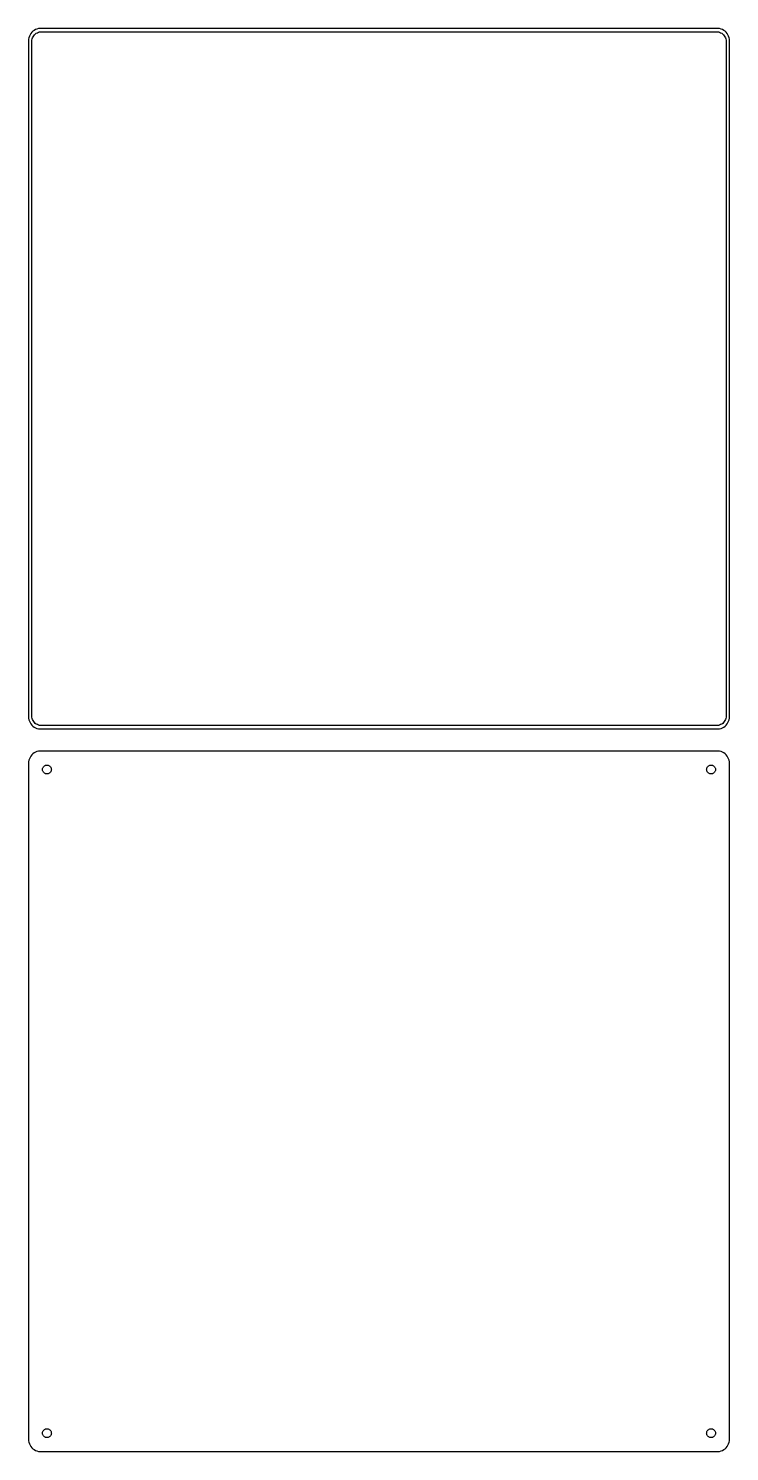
# Model space of a CAD drawing. Header units: metres. Extents: x -142 to 142, y 152 to 730.
import ezdxf

# ---------------------------------------------------------------- set-up
doc = ezdxf.new("R2010")
doc.units = ezdxf.units.M

msp = doc.modelspace()

# ---------------------------------------------------------------- linework, layer by layer
for p, q in [((-140.179, 729.722), (-140.687, 729.353)), ((-139.629, 730.024), (-140.179, 729.722)), ((-139.045, 730.255), (-139.629, 730.024)), ((-138.437, 730.411), (-139.045, 730.255)), ((-137.814, 730.49), (-138.437, 730.411)), ((137.814, 730.49), (-137.814, 730.49)), ((138.437, 730.411), (137.814, 730.49)), ((139.045, 730.255), (138.437, 730.411)), ((139.629, 730.024), (139.045, 730.255)), ((140.179, 729.722), (139.629, 730.024)), ((140.687, 729.353), (140.179, 729.722)), ((-142.461, 726.127), (-142.5, 725.5)), ((-142.5, 725.5), (-142.5, 450.5)), ((-142.343, 726.743), (-142.461, 726.127)), ((-142.149, 727.341), (-142.343, 726.743)), ((-141.882, 727.909), (-142.149, 727.341)), ((-141.545, 728.439), (-141.882, 727.909)), ((-141.145, 728.923), (-141.545, 728.439)), ((-140.687, 729.353), (-141.145, 728.923)), ((-141.119, 725.25), (-141.089, 725.735)), ((-141.119, 450.75), (-141.119, 725.25)), ((-141.089, 725.735), (-140.998, 726.212)), ((-140.998, 726.212), (-140.848, 726.674)), ((-140.848, 726.674), (-140.641, 727.114)), ((-140.641, 727.114), (-140.38, 727.524)), ((-140.38, 727.524), (-140.071, 727.899)), ((-140.071, 727.899), (-139.716, 728.231)), ((-139.716, 728.231), (-139.323, 728.517)), ((-139.323, 728.517), (-138.898, 728.751)), ((-138.898, 728.751), (-138.446, 728.93)), ((-138.446, 728.93), (-137.975, 729.051)), ((-137.975, 729.051), (-137.493, 729.112)), ((-137.493, 729.112), (137.493, 729.112)), ((137.493, 729.112), (137.975, 729.051)), ((137.975, 729.051), (138.446, 728.93)), ((138.446, 728.93), (138.898, 728.751)), ((138.898, 728.751), (139.323, 728.517)), ((139.323, 728.517), (139.716, 728.231)), ((139.716, 728.231), (140.071, 727.899)), ((140.071, 727.899), (140.38, 727.524)), ((140.38, 727.524), (140.641, 727.114)), ((140.641, 727.114), (140.848, 726.674)), ((141.145, 728.923), (140.687, 729.353)), ((140.848, 726.674), (140.998, 726.212)), ((140.998, 726.212), (141.089, 725.735)), ((141.089, 725.735), (141.119, 725.25)), ((141.119, 725.25), (141.119, 450.75)), ((141.545, 728.439), (141.145, 728.923)), ((141.882, 727.909), (141.545, 728.439)), ((142.149, 727.341), (141.882, 727.909)), ((142.343, 726.743), (142.149, 727.341)), ((142.461, 726.127), (142.343, 726.743)), ((142.5, 725.5), (142.461, 726.127)), ((142.5, 450.5), (142.5, 725.5)), ((-142.5, 450.5), (-142.461, 449.873)), ((-142.461, 449.873), (-142.343, 449.257)), ((-142.343, 449.257), (-142.149, 448.659)), ((-142.149, 448.659), (-141.882, 448.091)), ((-141.882, 448.091), (-141.545, 447.561)), ((-141.545, 447.561), (-141.145, 447.077)), ((-141.145, 447.077), (-140.687, 446.647)), ((-141.089, 450.265), (-141.119, 450.75)), ((-140.998, 449.788), (-141.089, 450.265)), ((-140.848, 449.326), (-140.998, 449.788)), ((-140.641, 448.886), (-140.848, 449.326)), ((-140.687, 446.647), (-140.179, 446.278)), ((-140.38, 448.476), (-140.641, 448.886)), ((-140.071, 448.101), (-140.38, 448.476)), ((-140.179, 446.278), (-139.629, 445.976)), ((-139.716, 447.769), (-140.071, 448.101)), ((-139.323, 447.483), (-139.716, 447.769)), ((-139.629, 445.976), (-139.045, 445.745)), ((-138.898, 447.249), (-139.323, 447.483)), ((-138.446, 447.07), (-138.898, 447.249)), ((-137.975, 446.949), (-138.446, 447.07)), ((-137.493, 446.888), (-137.975, 446.949)), ((137.493, 446.888), (-137.493, 446.888)), ((137.975, 446.949), (137.493, 446.888)), ((138.446, 447.07), (137.975, 446.949)), ((138.898, 447.249), (138.446, 447.07)), ((139.323, 447.483), (138.898, 447.249)), ((139.045, 445.745), (139.629, 445.976)), ((139.716, 447.769), (139.323, 447.483)), ((139.629, 445.976), (140.179, 446.278)), ((140.071, 448.101), (139.716, 447.769)), ((140.38, 448.476), (140.071, 448.101)), ((140.179, 446.278), (140.687, 446.647)), ((140.641, 448.886), (140.38, 448.476)), ((140.848, 449.326), (140.641, 448.886)), ((140.687, 446.647), (141.145, 447.077)), ((140.998, 449.788), (140.848, 449.326)), ((141.089, 450.265), (140.998, 449.788)), ((141.119, 450.75), (141.089, 450.265)), ((141.145, 447.077), (141.545, 447.561)), ((141.545, 447.561), (141.882, 448.091)), ((141.882, 448.091), (142.149, 448.659)), ((142.149, 448.659), (142.343, 449.257)), ((142.343, 449.257), (142.461, 449.873)), ((142.461, 449.873), (142.5, 450.5)), ((-139.045, 445.745), (-138.437, 445.589)), ((-138.437, 445.589), (-137.814, 445.51)), ((-137.814, 445.51), (137.814, 445.51)), ((137.814, 445.51), (138.437, 445.589)), ((138.437, 445.589), (139.045, 445.745)), ((-141.545, 434.439), (-141.882, 433.909)), ((-141.145, 434.923), (-141.545, 434.439)), ((-140.687, 435.353), (-141.145, 434.923)), ((-140.179, 435.722), (-140.687, 435.353)), ((-139.629, 436.024), (-140.179, 435.722)), ((-139.045, 436.255), (-139.629, 436.024)), ((-138.437, 436.411), (-139.045, 436.255)), ((-137.814, 436.49), (-138.437, 436.411)), ((137.814, 436.49), (-137.814, 436.49)), ((138.437, 436.411), (137.814, 436.49)), ((139.045, 436.255), (138.437, 436.411)), ((139.629, 436.024), (139.045, 436.255)), ((140.179, 435.722), (139.629, 436.024)), ((140.687, 435.353), (140.179, 435.722)), ((141.145, 434.923), (140.687, 435.353)), ((141.545, 434.439), (141.145, 434.923)), ((141.882, 433.909), (141.545, 434.439)), ((-142.461, 432.127), (-142.5, 431.5)), ((-142.5, 431.5), (-142.5, 156.5)), ((-142.343, 432.743), (-142.461, 432.127)), ((-142.149, 433.341), (-142.343, 432.743)), ((-141.882, 433.909), (-142.149, 433.341)), ((-136.8, 429), (-136.786, 429.226)), ((-136.786, 428.774), (-136.8, 429)), ((-136.786, 429.226), (-136.743, 429.448)), ((-136.743, 428.552), (-136.786, 428.774)), ((-136.743, 429.448), (-136.674, 429.663)), ((-136.674, 428.337), (-136.743, 428.552)), ((-136.674, 429.663), (-136.577, 429.867)), ((-136.577, 429.867), (-136.456, 430.058)), ((-136.456, 430.058), (-136.312, 430.232)), ((-136.312, 430.232), (-136.147, 430.387)), ((-136.147, 430.387), (-135.964, 430.52)), ((-135.964, 430.52), (-135.766, 430.629)), ((-135.766, 430.629), (-135.556, 430.712)), ((-135.556, 430.712), (-135.337, 430.768)), ((-135.337, 430.768), (-135.113, 430.796)), ((-135.113, 430.796), (-134.887, 430.796)), ((-134.887, 430.796), (-134.663, 430.768)), ((-134.663, 430.768), (-134.444, 430.712)), ((-134.444, 430.712), (-134.234, 430.629)), ((-134.234, 430.629), (-134.036, 430.52)), ((-134.036, 430.52), (-133.853, 430.387)), ((-133.853, 430.387), (-133.688, 430.232)), ((-133.688, 430.232), (-133.544, 430.058)), ((-133.544, 430.058), (-133.423, 429.867)), ((-133.423, 429.867), (-133.326, 429.663)), ((-133.326, 429.663), (-133.257, 429.448)), ((-133.257, 428.552), (-133.326, 428.337)), ((-133.257, 429.448), (-133.214, 429.226)), ((-133.214, 428.774), (-133.257, 428.552)), ((-133.214, 429.226), (-133.2, 429)), ((-133.2, 429), (-133.214, 428.774)), ((133.2, 429), (133.214, 429.226)), ((133.214, 428.774), (133.2, 429)), ((133.214, 429.226), (133.257, 429.448)), ((133.257, 428.552), (133.214, 428.774)), ((133.257, 429.448), (133.326, 429.663)), ((133.326, 428.337), (133.257, 428.552)), ((133.326, 429.663), (133.423, 429.867)), ((133.423, 429.867), (133.544, 430.058)), ((133.544, 430.058), (133.688, 430.232)), ((133.688, 430.232), (133.853, 430.387)), ((133.853, 430.387), (134.036, 430.52)), ((134.036, 430.52), (134.234, 430.629)), ((134.234, 430.629), (134.444, 430.712)), ((134.444, 430.712), (134.663, 430.768)), ((134.663, 430.768), (134.887, 430.796)), ((134.887, 430.796), (135.113, 430.796)), ((135.113, 430.796), (135.337, 430.768)), ((135.337, 430.768), (135.556, 430.712)), ((135.556, 430.712), (135.766, 430.629)), ((135.766, 430.629), (135.964, 430.52)), ((135.964, 430.52), (136.147, 430.387)), ((136.147, 430.387), (136.312, 430.232)), ((136.312, 430.232), (136.456, 430.058)), ((136.456, 430.058), (136.577, 429.867)), ((136.577, 429.867), (136.674, 429.663)), ((136.674, 429.663), (136.743, 429.448)), ((136.743, 428.552), (136.674, 428.337)), ((136.743, 429.448), (136.786, 429.226)), ((136.786, 428.774), (136.743, 428.552)), ((136.786, 429.226), (136.8, 429)), ((136.8, 429), (136.786, 428.774)), ((142.149, 433.341), (141.882, 433.909)), ((142.343, 432.743), (142.149, 433.341)), ((142.461, 432.127), (142.343, 432.743)), ((142.5, 431.5), (142.461, 432.127)), ((142.5, 156.5), (142.5, 431.5)), ((-136.577, 428.133), (-136.674, 428.337)), ((-136.456, 427.942), (-136.577, 428.133)), ((-136.312, 427.768), (-136.456, 427.942)), ((-136.147, 427.613), (-136.312, 427.768)), ((-135.964, 427.48), (-136.147, 427.613)), ((-135.766, 427.371), (-135.964, 427.48)), ((-135.556, 427.288), (-135.766, 427.371)), ((-135.337, 427.232), (-135.556, 427.288)), ((-135.113, 427.204), (-135.337, 427.232)), ((-134.887, 427.204), (-135.113, 427.204)), ((-134.663, 427.232), (-134.887, 427.204)), ((-134.444, 427.288), (-134.663, 427.232)), ((-134.234, 427.371), (-134.444, 427.288)), ((-134.036, 427.48), (-134.234, 427.371)), ((-133.853, 427.613), (-134.036, 427.48)), ((-133.688, 427.768), (-133.853, 427.613)), ((-133.544, 427.942), (-133.688, 427.768)), ((-133.423, 428.133), (-133.544, 427.942)), ((-133.326, 428.337), (-133.423, 428.133)), ((133.423, 428.133), (133.326, 428.337)), ((133.544, 427.942), (133.423, 428.133)), ((133.688, 427.768), (133.544, 427.942)), ((133.853, 427.613), (133.688, 427.768)), ((134.036, 427.48), (133.853, 427.613)), ((134.234, 427.371), (134.036, 427.48)), ((134.444, 427.288), (134.234, 427.371)), ((134.663, 427.232), (134.444, 427.288)), ((134.887, 427.204), (134.663, 427.232)), ((135.113, 427.204), (134.887, 427.204)), ((135.337, 427.232), (135.113, 427.204)), ((135.556, 427.288), (135.337, 427.232)), ((135.766, 427.371), (135.556, 427.288)), ((135.964, 427.48), (135.766, 427.371)), ((136.147, 427.613), (135.964, 427.48)), ((136.312, 427.768), (136.147, 427.613)), ((136.456, 427.942), (136.312, 427.768)), ((136.577, 428.133), (136.456, 427.942)), ((136.674, 428.337), (136.577, 428.133)), ((-142.5, 156.5), (-142.461, 155.873)), ((-136.8, 159), (-136.786, 159.226)), ((-136.786, 158.774), (-136.8, 159)), ((-136.786, 159.226), (-136.743, 159.448)), ((-136.743, 158.552), (-136.786, 158.774)), ((-136.743, 159.448), (-136.674, 159.663)), ((-136.674, 158.337), (-136.743, 158.552)), ((-136.674, 159.663), (-136.577, 159.867)), ((-136.577, 158.133), (-136.674, 158.337)), ((-136.577, 159.867), (-136.456, 160.058)), ((-136.456, 157.942), (-136.577, 158.133)), ((-136.456, 160.058), (-136.312, 160.232)), ((-136.312, 157.768), (-136.456, 157.942)), ((-136.312, 160.232), (-136.147, 160.387)), ((-136.147, 157.613), (-136.312, 157.768)), ((-136.147, 160.387), (-135.964, 160.52)), ((-135.964, 157.48), (-136.147, 157.613)), ((-135.964, 160.52), (-135.766, 160.629)), ((-135.766, 157.371), (-135.964, 157.48)), ((-135.766, 160.629), (-135.556, 160.712)), ((-135.556, 157.288), (-135.766, 157.371)), ((-135.556, 160.712), (-135.337, 160.768)), ((-135.337, 157.232), (-135.556, 157.288)), ((-135.337, 160.768), (-135.113, 160.796)), ((-135.113, 157.204), (-135.337, 157.232)), ((-135.113, 160.796), (-134.887, 160.796)), ((-134.887, 157.204), (-135.113, 157.204)), ((-134.887, 160.796), (-134.663, 160.768)), ((-134.663, 157.232), (-134.887, 157.204)), ((-134.663, 160.768), (-134.444, 160.712)), ((-134.444, 157.288), (-134.663, 157.232)), ((-134.444, 160.712), (-134.234, 160.629)), ((-134.234, 157.371), (-134.444, 157.288)), ((-134.234, 160.629), (-134.036, 160.52)), ((-134.036, 157.48), (-134.234, 157.371)), ((-134.036, 160.52), (-133.853, 160.387)), ((-133.853, 157.613), (-134.036, 157.48)), ((-133.853, 160.387), (-133.688, 160.232)), ((-133.688, 157.768), (-133.853, 157.613)), ((-133.688, 160.232), (-133.544, 160.058)), ((-133.544, 157.942), (-133.688, 157.768)), ((-133.544, 160.058), (-133.423, 159.867)), ((-133.423, 158.133), (-133.544, 157.942)), ((-133.423, 159.867), (-133.326, 159.663)), ((-133.326, 158.337), (-133.423, 158.133)), ((-133.326, 159.663), (-133.257, 159.448)), ((-133.257, 158.552), (-133.326, 158.337)), ((-133.257, 159.448), (-133.214, 159.226)), ((-133.214, 158.774), (-133.257, 158.552)), ((-133.214, 159.226), (-133.2, 159)), ((-133.2, 159), (-133.214, 158.774)), ((133.2, 159), (133.214, 159.226)), ((133.214, 158.774), (133.2, 159)), ((133.214, 159.226), (133.257, 159.448)), ((133.257, 158.552), (133.214, 158.774)), ((133.257, 159.448), (133.326, 159.663)), ((133.326, 158.337), (133.257, 158.552)), ((133.326, 159.663), (133.423, 159.867)), ((133.423, 158.133), (133.326, 158.337)), ((133.423, 159.867), (133.544, 160.058)), ((133.544, 157.942), (133.423, 158.133)), ((133.544, 160.058), (133.688, 160.232)), ((133.688, 157.768), (133.544, 157.942)), ((133.688, 160.232), (133.853, 160.387)), ((133.853, 157.613), (133.688, 157.768)), ((133.853, 160.387), (134.036, 160.52)), ((134.036, 157.48), (133.853, 157.613)), ((134.036, 160.52), (134.234, 160.629)), ((134.234, 157.371), (134.036, 157.48)), ((134.234, 160.629), (134.444, 160.712)), ((134.444, 157.288), (134.234, 157.371)), ((134.444, 160.712), (134.663, 160.768)), ((134.663, 157.232), (134.444, 157.288)), ((134.663, 160.768), (134.887, 160.796)), ((134.887, 157.204), (134.663, 157.232)), ((134.887, 160.796), (135.113, 160.796)), ((135.113, 157.204), (134.887, 157.204)), ((135.113, 160.796), (135.337, 160.768)), ((135.337, 157.232), (135.113, 157.204)), ((135.337, 160.768), (135.556, 160.712)), ((135.556, 157.288), (135.337, 157.232)), ((135.556, 160.712), (135.766, 160.629)), ((135.766, 157.371), (135.556, 157.288)), ((135.766, 160.629), (135.964, 160.52)), ((135.964, 157.48), (135.766, 157.371)), ((135.964, 160.52), (136.147, 160.387)), ((136.147, 157.613), (135.964, 157.48)), ((136.147, 160.387), (136.312, 160.232)), ((136.312, 157.768), (136.147, 157.613)), ((136.312, 160.232), (136.456, 160.058)), ((136.456, 157.942), (136.312, 157.768)), ((136.456, 160.058), (136.577, 159.867)), ((136.577, 158.133), (136.456, 157.942)), ((136.577, 159.867), (136.674, 159.663)), ((136.674, 158.337), (136.577, 158.133)), ((136.674, 159.663), (136.743, 159.448)), ((136.743, 158.552), (136.674, 158.337)), ((136.743, 159.448), (136.786, 159.226)), ((136.786, 158.774), (136.743, 158.552)), ((136.786, 159.226), (136.8, 159)), ((136.8, 159), (136.786, 158.774)), ((142.461, 155.873), (142.5, 156.5)), ((-142.461, 155.873), (-142.343, 155.257)), ((-142.343, 155.257), (-142.149, 154.659)), ((-142.149, 154.659), (-141.882, 154.091)), ((-141.882, 154.091), (-141.545, 153.561)), ((-141.545, 153.561), (-141.145, 153.077)), ((-141.145, 153.077), (-140.687, 152.647)), ((-140.687, 152.647), (-140.179, 152.278)), ((-140.179, 152.278), (-139.629, 151.976)), ((-139.629, 151.976), (-139.045, 151.745)), ((-139.045, 151.745), (-138.437, 151.589)), ((-138.437, 151.589), (-137.814, 151.51)), ((-137.814, 151.51), (137.814, 151.51)), ((137.814, 151.51), (138.437, 151.589)), ((138.437, 151.589), (139.045, 151.745)), ((139.045, 151.745), (139.629, 151.976)), ((139.629, 151.976), (140.179, 152.278)), ((140.179, 152.278), (140.687, 152.647)), ((140.687, 152.647), (141.145, 153.077)), ((141.145, 153.077), (141.545, 153.561)), ((141.545, 153.561), (141.882, 154.091)), ((141.882, 154.091), (142.149, 154.659)), ((142.149, 154.659), (142.343, 155.257)), ((142.343, 155.257), (142.461, 155.873))]:
    msp.add_line(p, q)

doc.saveas('drawing.dxf')
